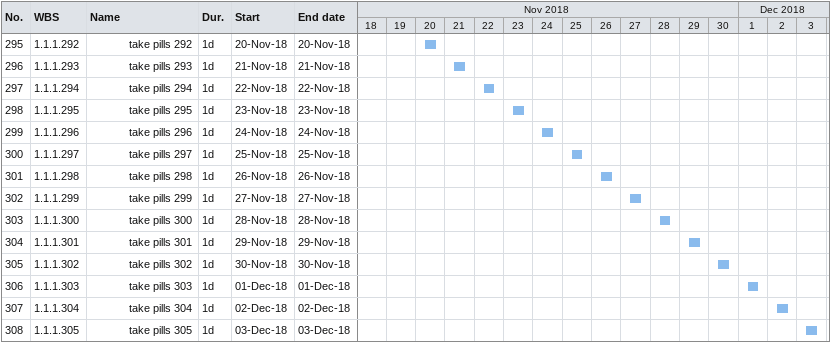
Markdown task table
| ID | WBS | Task | Duration | Start | Finish |
|---|---|---|---|---|---|
| 295 | 1.1.1.292 | take pills 292 | 1d | 2018-11-20 | 2018-11-20 |
| 296 | 1.1.1.293 | take pills 293 | 1d | 2018-11-21 | 2018-11-21 |
| 297 | 1.1.1.294 | take pills 294 | 1d | 2018-11-22 | 2018-11-22 |
| 298 | 1.1.1.295 | take pills 295 | 1d | 2018-11-23 | 2018-11-23 |
| 299 | 1.1.1.296 | take pills 296 | 1d | 2018-11-24 | 2018-11-24 |
| 300 | 1.1.1.297 | take pills 297 | 1d | 2018-11-25 | 2018-11-25 |
| 301 | 1.1.1.298 | take pills 298 | 1d | 2018-11-26 | 2018-11-26 |
| 302 | 1.1.1.299 | take pills 299 | 1d | 2018-11-27 | 2018-11-27 |
| 303 | 1.1.1.300 | take pills 300 | 1d | 2018-11-28 | 2018-11-28 |
| 304 | 1.1.1.301 | take pills 301 | 1d | 2018-11-29 | 2018-11-29 |
| 305 | 1.1.1.302 | take pills 302 | 1d | 2018-11-30 | 2018-11-30 |
| 306 | 1.1.1.303 | take pills 303 | 1d | 2018-12-01 | 2018-12-01 |
| 307 | 1.1.1.304 | take pills 304 | 1d | 2018-12-02 | 2018-12-02 |
| 308 | 1.1.1.305 | take pills 305 | 1d | 2018-12-03 | 2018-12-03 |
